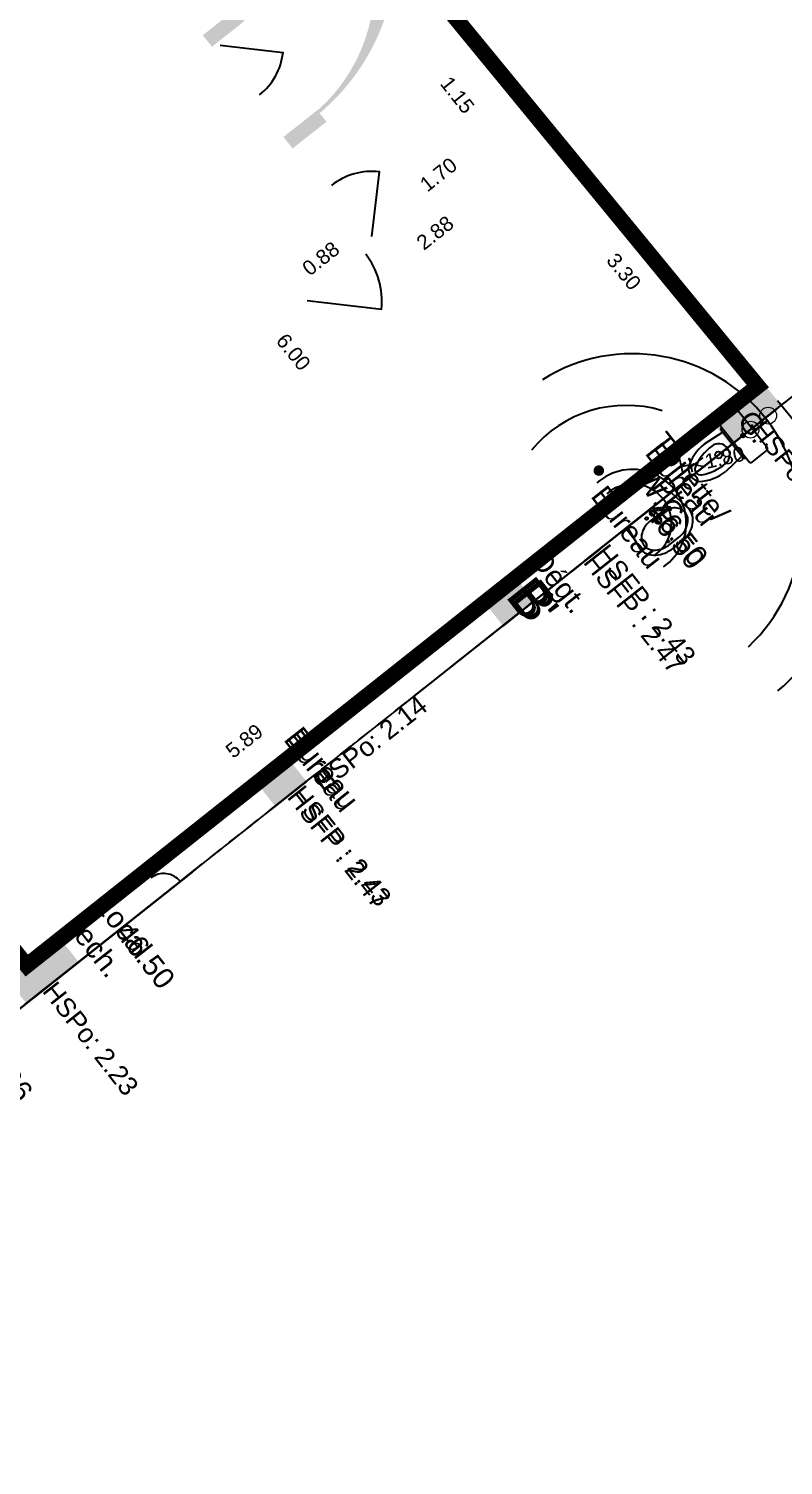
# Model space of a CAD drawing. Header units: metres. Extents: x 1648217.8 to 1648249.8, y 8187334.1 to 8187367.5.
# Drawn here: x 1648235.26 to 1648242.43, y 8187346.55 to 8187360.22 of the extents above; entities that cross this region are included whole.
import ezdxf

# ---------------------------------------------------------------- set-up
doc = ezdxf.new("R2010")
doc.units = ezdxf.units.M
doc.header["$PDMODE"] = 3
doc.header["$PDSIZE"] = 0.05
for name, pattern in [('AXES', [2, 1.25, -0.25, 0.25, -0.25]), ('CACHE2', [0.1875, 0.125, -0.0625]), ('TIRETPT', [1, 0.5, -0.25, 0, -0.25]), ('TIRETPT2', [0.5, 0.25, -0.125, 0, -0.125])]:
    doc.linetypes.add(name, pattern=pattern)
for name, color, linetype in [('GEX_BAT_allege', 161, 'Continuous'), ('GEX_BAT_cloison', 2, 'Continuous'), ('GEX_BAT_escalier_rampe', 6, 'Continuous'), ('GEX_BAT_fenetre', 4, 'Continuous'), ('GEX_BAT_gaine_tremie', 13, 'Continuous'), ('GEX_BAT_linteau_cloison', 3, 'CACHE2'), ('GEX_BAT_linteau_mur', 6, 'CACHE2'), ('GEX_BAT_mur', 1, 'Continuous'), ('GEX_BAT_placard', 21, 'Continuous'), ('GEX_BAT_poutre', 32, 'CACHE2'), ('GEX_MEP_h-180', 7, 'TIRETPT'), ('GEX_MEP_trait_de_coupe', 21, 'TIRETPT2'), ('GEX_MEP_txt_cot_alti', 51, 'Continuous'), ('GEX_MEP_txt_cot_h-180', 7, 'CACHE2'), ('GEX_MEP_txt_cot_plani', 30, 'Continuous'), ('GEX_MEP_txt_designation', 7, 'Continuous'), ('GEX_RES_bat_eau_pluviale', 171, 'Continuous')]:
    doc.layers.add(name, color=color, linetype=linetype)
for name, color, linetype, true_color in [('GEX_EDS_sdp_1-bureau', 1, 'AXES', 0xff0000), ('GEX_EQU_sanitaire', 9, 'Continuous', 0x808080), ('GEX_FON_limite_propriete', 1, 'AXES', 0xff0000), ('GEX_MEP_mur_pochage', 7, 'Continuous', 0x999999), ('GEX_MEP_ouvrant_porte', 9, 'Continuous', 0x808080)]:
    doc.layers.add(name, color=color, linetype=linetype, true_color=true_color)
doc.styles.add('G100TXT-cote', font='swissl.ttf')
doc.styles.add('G100TXT-droit', font='swissl.ttf', dxfattribs={"height": 0.2})
doc.styles.add('G100TXT-italic', font='swissli.ttf')
doc.styles.add('G50TXT-droit', font='swissl.ttf', dxfattribs={"height": 0.15})
doc.styles.add('G50TXT-italic', font='swissli.ttf')
doc.dimstyles.new('G100COT-libre', dxfattribs={"dimtxt": 0.14, "dimasz": 0.18, "dimexe": 0.18, "dimexo": 0.2, "dimgap": 0.09, "dimtad": 0, "dimzin": 0, "dimdsep": 46, "dimtxsty": 'G100TXT-cote', "dimblk1": 'OBLIQUE', "dimblk2": 'OBLIQUE', "dimsah": 1, "dimcen": 0.09, "dimse1": 1, "dimse2": 1, "dimsd1": 1, "dimsd2": 1, "dimclrd": 252, "dimaunit": 2, "dimadec": 3, "dimazin": 0, "dimtfac": 1, "dimtix": 1, "dimtofl": 0, "dimtmove": 0, "dimatfit": 3, "dimldrblk": 'OBLIQUE', "dimfxl": 0.18, "dimtolj": 1, "dimtzin": 0, "dimarcsym": 0})

# ---------------------------------------------------------------- blocks, each defined once
blk = doc.blocks.new('WC_c')
at = {"layer": 'GEX_EQU_sanitaire'}
for p, q in [((-0.23, 0), (0.23, 0)), ((-0.25, -0.02), (-0.25, -0.2)), ((0.25, -0.02), (0.25, -0.2)), ((-0.23, -0.22), (0.23, -0.22)), ((-0.18, -0.24), (-0.18, -0.22)), ((-0.18, -0.24), (0.18, -0.24)), ((-0.146, -0.24), (-0.166, -0.451)), ((0.146, -0.24), (0.166, -0.451)), ((0.18, -0.22), (0.18, -0.24))]:
    blk.add_line(p, q, dxfattribs=at)
for centre, radius in [((0, -0.11), 0.0181), ((0, -0.406), 0.0326)]:
    blk.add_circle(centre, radius, dxfattribs=at)
for centre, radius, start, end in [((-0.23, -0.02), 0.02, 90, 180), ((0.23, -0.02), 0.02, 0, 90), ((-0.23, -0.2), 0.02, 180, 270), ((0.23, -0.2), 0.02, 270, 0), ((0, -0.406), 0.106, 0, 180), ((0.41, -0.414), 0.516, 179.1272, 207.1953), ((-0.41, -0.414), 0.516, 332.8047, 0.8728), ((0.298, -0.445), 0.464, 180.7835, 214.5961), ((-0.298, -0.445), 0.464, 325.4039, 359.2165), ((0, -0.624), 0.0552, 207.1953, 332.8047), ((0.002, -0.605), 0.134, 230.3854, 269.1264), ((-0.002, -0.605), 0.134, 270.8736, 309.6146)]:
    blk.add_arc(centre, radius, start, end, dxfattribs=at)
blk = doc.blocks.new('SAN_WC_classique')
at = {"layer": 'GEX_EQU_sanitaire'}
blk.add_blockref('WC_c', (0, 0), dxfattribs=at)
blk = doc.blocks.new('Lav_vc')
at = {"layer": 'GEX_EQU_sanitaire'}
for points in [[(0.267, -0.014, 0.371491), (0.251, 0), (-0.251, 0, 0.371491), (-0.267, -0.014), (-0.3, -0.234, 0.13052), (-0.28, -0.31, 0.001378), (-0.279, -0.311, 0.106642), (-0.22, -0.376, 0.083438), (-0.142, -0.414, 0.072173), (-0.048, -0.428), (0.048, -0.428, 0.072173), (0.142, -0.414, 0.083438), (0.22, -0.376, 0.106642), (0.279, -0.311, 0.131922), (0.3, -0.234)], [(0.129, -0.099, 0.072173), (0.048, -0.088), (-0.048, -0.088, 0.072173), (-0.129, -0.099, 0.083438), (-0.192, -0.13, 0.106642), (-0.238, -0.18, 0.131922), (-0.252, -0.234, 0.131922), (-0.238, -0.287, 0.106642), (-0.192, -0.337, 0.083438), (-0.129, -0.368, 0.072173), (-0.048, -0.38), (0.048, -0.38, 0.072173), (0.129, -0.368, 0.083439), (0.192, -0.337, 0.106641), (0.238, -0.287, 0.131922), (0.252, -0.234, 0.131922), (0.238, -0.18, 0.106642), (0.192, -0.13, 0.083438)], [(-0.085, -0.048, -1), (-0.059, -0.048, -1)], [(0.028, -0.136, -1), (-0.028, -0.136, -1)], [(0.024, -0.136, -1), (-0.024, -0.136, -1)], [(-0.022, -0.044, -1), (0.022, -0.044, -1)], [(0.059, -0.048, -1), (0.085, -0.048, -1)]]:
    blk.add_lwpolyline(points, format="xyb", close=True, dxfattribs=at)
blk = doc.blocks.new('SAN_Lavabo_1vasque_classique')
at = {"layer": 'GEX_EQU_sanitaire'}
blk.add_blockref('Lav_vc', (0, 0), dxfattribs=at)
blk = doc.blocks.new('*D40')
at = {"layer": 'Defpoints', "color": 0, "transparency": 16777216}
for p in [(1648239.861, 8187354.969), (1648235, 8187351.612), (1648235.242, 8187351.307)]:
    blk.add_point(p, dxfattribs=at)
at = {"layer": 'GEX_MEP_txt_cot_plani', "color": 0, "transparency": 16777216, "insert": (1648237.31, 8187353.443), "char_height": 0.14, "attachment_point": 5, "rotation": 38.4119, "style": 'G100TXT-cote'}
blk.add_mtext('\\A1;5.89', dxfattribs=at)
blk = doc.blocks.new('_OBLIQUE')
at = {"color": 0, "linetype": 'ByBlock'}
blk.add_line((-0.5, -0.5), (0.5, 0.5), dxfattribs=at)
blk = doc.blocks.new('*D41')
at = {"layer": 'Defpoints', "color": 0, "transparency": 16777216}
for p in [(1648240.098, 8187359.369), (1648239.871, 8187359.183), (1648242.192, 8187356.818)]:
    blk.add_point(p, dxfattribs=at)
at = {"layer": 'GEX_MEP_txt_cot_plani', "color": 0, "transparency": 16777216, "insert": (1648240.918, 8187357.907), "char_height": 0.14, "attachment_point": 5, "rotation": 309.3809, "style": 'G100TXT-cote'}
blk.add_mtext('\\A1;3.30', dxfattribs=at)
blk = doc.blocks.new('*D42')
at = {"layer": 'Defpoints', "color": 0, "transparency": 16777216}
for p in [(1648240.098, 8187359.369), (1648237.838, 8187357.577), (1648237.994, 8187357.38)]:
    blk.add_point(p, dxfattribs=at)
at = {"layer": 'GEX_MEP_txt_cot_plani', "color": 0, "transparency": 16777216, "insert": (1648239.124, 8187358.276), "char_height": 0.14, "attachment_point": 5, "rotation": 38.4119, "style": 'G100TXT-cote'}
blk.add_mtext('\\A1;2.88', dxfattribs=at)
blk = doc.blocks.new('*D43')
at = {"layer": 'Defpoints', "color": 0, "transparency": 16777216}
for p in [(1648238.483, 8187358.178), (1648237.693, 8187357.758), (1648237.794, 8187357.631)]:
    blk.add_point(p, dxfattribs=at)
at = {"layer": 'GEX_MEP_txt_cot_plani', "color": 0, "transparency": 16777216, "insert": (1648238.038, 8187358.031), "char_height": 0.14, "attachment_point": 5, "rotation": 38.4119, "style": 'G100TXT-cote'}
blk.add_mtext('\\A1;0.88', dxfattribs=at)
blk = doc.blocks.new('*D44')
at = {"layer": 'Defpoints', "color": 0, "transparency": 16777216}
for p in [(1648239.156, 8187360.178), (1648239.87, 8187359.278), (1648239.692, 8187359.137)]:
    blk.add_point(p, dxfattribs=at)
at = {"layer": 'GEX_MEP_txt_cot_plani', "color": 0, "transparency": 16777216, "insert": (1648239.336, 8187359.587), "char_height": 0.14, "attachment_point": 5, "rotation": 308.4173, "style": 'G100TXT-cote'}
blk.add_mtext('\\A1;1.15', dxfattribs=at)
blk = doc.blocks.new('*D45')
at = {"layer": 'Defpoints', "color": 0, "transparency": 16777216}
for p in [(1648239.813, 8187359.35), (1648239.87, 8187359.278), (1648238.538, 8187358.221)]:
    blk.add_point(p, dxfattribs=at)
at = {"layer": 'GEX_MEP_txt_cot_plani', "color": 0, "transparency": 16777216, "insert": (1648239.156, 8187358.83), "char_height": 0.14, "attachment_point": 5, "rotation": 38.4151, "style": 'G100TXT-cote'}
blk.add_mtext('\\A1;1.70', dxfattribs=at)
blk = doc.blocks.new('*D46')
at = {"layer": 'Defpoints', "color": 0, "transparency": 16777216}
for p in [(1648236.083, 8187359.631), (1648235.888, 8187359.473), (1648239.861, 8187354.969)]:
    blk.add_point(p, dxfattribs=at)
at = {"layer": 'GEX_MEP_txt_cot_plani', "color": 0, "transparency": 16777216, "insert": (1648237.777, 8187357.142), "char_height": 0.14, "attachment_point": 5, "rotation": 309.0236, "style": 'G100TXT-cote'}
blk.add_mtext('\\A1;6.00', dxfattribs=at)

msp = doc.modelspace()

# ---------------------------------------------------------------- hatches: boundary and pattern name
at = {"layer": 'GEX_MEP_mur_pochage'}
h = msp.add_hatch(color=256, dxfattribs=at)
h.dxf.hatch_style = 1
edge = h.paths.add_edge_path()
edge.add_line((1648239.527, 8187360.064), (1648239.585, 8187360.088))
edge.add_line((1648239.585, 8187360.088), (1648238.065, 8187362.002))
edge.add_line((1648238.065, 8187362.002), (1648238.087, 8187361.975))
edge.add_line((1648238.087, 8187361.975), (1648238.06, 8187361.998))
edge.add_line((1648238.06, 8187361.998), (1648237.931, 8187361.91))
edge.add_arc((1648236.936, 8187360.644), 1.611, 313.154, 411.8143, ccw=False)
edge.add_line((1648238.037, 8187359.469), (1648237.682, 8187359.188))
edge.add_line((1648237.682, 8187359.188), (1648237.769, 8187359.078))
edge.add_line((1648237.769, 8187359.078), (1648238.091, 8187359.333))
edge.add_line((1648238.091, 8187359.333), (1648238.026, 8187359.414))
edge.add_arc((1648236.699, 8187360.989), 2.06, -49.8703, -15.4415)
edge.add_arc((1648236.935, 8187360.645), 1.761, -6.67, 29.479)
edge.add_line((1648238.468, 8187361.511), (1648239.339, 8187360.45))
edge.add_line((1648239.339, 8187360.45), (1648239.261, 8187360.388))
edge.add_line((1648239.261, 8187360.388), (1648239.527, 8187360.064))
h = msp.add_hatch(color=256, dxfattribs=at)
h.dxf.hatch_style = 1
h.paths.add_polyline_path([(1648237.15, 8187360.342), (1648236.915, 8187360.155), (1648237.002, 8187360.046), (1648237.235, 8187360.23, 1.045862), (1648236.601, 8187361.029), (1648236.368, 8187360.845), (1648236.455, 8187360.735), (1648236.69, 8187360.922, -1.054054)])
h = msp.add_hatch(color=256, dxfattribs=at)
h.dxf.hatch_style = 1
h.paths.add_polyline_path([(1648242.192, 8187356.818), (1648241.761, 8187356.476), (1648241.935, 8187356.257), (1648242.415, 8187356.637), (1648239.585, 8187360.088), (1648239.527, 8187360.064)])
h = msp.add_hatch(color=256, dxfattribs=at)
h.dxf.hatch_style = 1
h.paths.add_polyline_path([(1648240.067, 8187354.775), (1648239.893, 8187354.995), (1648239.595, 8187354.759), (1648239.769, 8187354.54)])
h = msp.add_hatch(color=256, dxfattribs=at)
h.dxf.hatch_style = 1
h.paths.add_polyline_path([(1648237.901, 8187353.058), (1648237.727, 8187353.277), (1648237.43, 8187353.042), (1648237.604, 8187352.822)])
h = msp.add_hatch(color=256, dxfattribs=at)
h.dxf.hatch_style = 1
h.paths.add_polyline_path([(1648235.239, 8187350.947), (1648235.735, 8187351.341), (1648235.561, 8187351.56), (1648235.242, 8187351.307), (1648235.083, 8187351.502), (1648234.905, 8187351.357)])

# ---------------------------------------------------------------- linework, layer by layer
at = {"layer": 'GEX_BAT_allege', "lineweight": 20}
for p, q in [((1648242.021, 8187356.324), (1648235.596, 8187351.23)), ((1648242.021, 8187356.324), (1648242.017, 8187356.321)), ((1648242.032, 8187356.332, 0), (1648242.032, 8187356.332, 0)), ((1648235.596, 8187351.23), (1648235.593, 8187351.228))]:
    msp.add_line(p, q, dxfattribs=at)
at = {"layer": 'GEX_BAT_allege', "lineweight": 20, "extrusion": (-0.000986455, -0.000782189, 0.999999)}
for p in [(1648242.032, 8187356.332, 0), (1648235.654, 8187351.276, 0)]:
    msp.add_line(p, (1648235.654, 8187351.276, 0), dxfattribs=at)
at = {"layer": 'GEX_BAT_cloison'}
for p, q in [((1648240.689, 8187355.267), (1648242.138, 8187356.417)), ((1648240.806, 8187355.361), (1648242.138, 8187356.417)), ((1648242.138, 8187356.416), (1648242.13, 8187356.41)), ((1648242.138, 8187356.416), (1648242.13, 8187356.41)), ((1648242.138, 8187356.416), (1648242.13, 8187356.41)), ((1648242.13, 8187356.41), (1648242.13, 8187356.41)), ((1648241.629, 8187356.013), (1648241.072, 8187355.572)), ((1648241.629, 8187356.013), (1648241.072, 8187355.572)), ((1648241.629, 8187356.013), (1648241.629, 8187356.013)), ((1648240.586, 8187355.186), (1648240.751, 8187355.317)), ((1648240.587, 8187355.187), (1648240.751, 8187355.317)), ((1648240.689, 8187355.267), (1648240.751, 8187355.317)), ((1648240.751, 8187355.317), (1648240.806, 8187355.361)), ((1648240.751, 8187355.317), (1648240.806, 8187355.36)), ((1648240.751, 8187355.317), (1648240.806, 8187355.36)), ((1648240.751, 8187355.317), (1648240.806, 8187355.36)), ((1648240.751, 8187355.317), (1648240.751, 8187355.317)), ((1648240.751, 8187355.317), (1648240.751, 8187355.317)), ((1648240.751, 8187355.317), (1648240.751, 8187355.317)), ((1648240.751, 8187355.317), (1648240.751, 8187355.317)), ((1648240.806, 8187355.361), (1648240.806, 8187355.361)), ((1648240.806, 8187355.36), (1648240.806, 8187355.36)), ((1648240.806, 8187355.36), (1648240.806, 8187355.36)), ((1648240.806, 8187355.36), (1648240.806, 8187355.36)), ((1648240.587, 8187355.187), (1648240.586, 8187355.186)), ((1648240.689, 8187355.267), (1648240.689, 8187355.267)), ((1648240.039, 8187354.753), (1648240.062, 8187354.77)), ((1648240.062, 8187354.771), (1648240.132, 8187354.826)), ((1648240.062, 8187354.77), (1648240.132, 8187354.826)), ((1648240.062, 8187354.771), (1648240.09, 8187354.793)), ((1648240.132, 8187354.826), (1648240.132, 8187354.826)), ((1648238.737, 8187353.72), (1648240.022, 8187354.739)), ((1648238.738, 8187353.721), (1648239.959, 8187354.689)), ((1648239.972, 8187354.699), (1648239.959, 8187354.689)), ((1648240.039, 8187354.753), (1648239.984, 8187354.709)), ((1648239.984, 8187354.709), (1648240.035, 8187354.749)), ((1648240.035, 8187354.749), (1648240.022, 8187354.739)), ((1648240.022, 8187354.739), (1648240.023, 8187354.74)), ((1648240.023, 8187354.74), (1648240.022, 8187354.739)), ((1648238.737, 8187353.72), (1648238.738, 8187353.721)), ((1648236.815, 8187352.196), (1648235.514, 8187351.165)), ((1648236.689, 8187352.096), (1648236.815, 8187352.197)), ((1648236.815, 8187352.196), (1648236.815, 8187352.197)), ((1648236.723, 8187352.124), (1648235.32, 8187351.012)), ((1648236.722, 8187352.123), (1648235.321, 8187351.012)), ((1648235.513, 8187351.165), (1648236.626, 8187352.047)), ((1648236.638, 8187352.057), (1648236.493, 8187351.941)), ((1648236.626, 8187352.047), (1648236.627, 8187352.047)), ((1648236.689, 8187352.097), (1648236.627, 8187352.047)), ((1648236.7, 8187352.106), (1648236.637, 8187352.056)), ((1648236.637, 8187352.056), (1648236.638, 8187352.057)), ((1648236.689, 8187352.096), (1648236.689, 8187352.097)), ((1648236.7, 8187352.106), (1648236.701, 8187352.107)), ((1648236.722, 8187352.123), (1648236.723, 8187352.124)), ((1648236.546, 8187351.983), (1648235.332, 8187351.021)), ((1648236.493, 8187351.941), (1648235.333, 8187351.022))]:
    msp.add_line(p, q, dxfattribs=at)
msp.add_arc((1648236.545, 8187351.982), 0.2, 37.8222, 128.0271, dxfattribs=at)
at = {"layer": 'GEX_BAT_escalier_rampe', "linetype": 'CACHE2', "lineweight": 20}
for p, q in [((1648242.075, 8187356.366), (1648241.313, 8187355.762)), ((1648241.85, 8187356.188), (1648241.248, 8187355.711))]:
    msp.add_line(p, q, dxfattribs=at)
at = {"layer": 'GEX_BAT_escalier_rampe', "lineweight": 20}
for p, q in [((1648241.58, 8187355.974), (1648241.167, 8187355.647)), ((1648241.267, 8187355.726), (1648241.085, 8187355.582)), ((1648240.945, 8187355.471), (1648240.986, 8187355.503)), ((1648240.751, 8187355.317), (1648240.751, 8187355.317))]:
    msp.add_line(p, q, dxfattribs=at)
at = {"layer": 'GEX_BAT_escalier_rampe'}
msp.add_line((1648235.291, 8187350.988), (1648235.285, 8187350.984), dxfattribs=at)
msp.add_arc((1648240.942, 8187355.468), 1.167, 73.0809, 140.498, dxfattribs=at)
at = {"layer": 'GEX_BAT_fenetre', "lineweight": 20}
for p, q in [((1648240.043, 8187354.755), (1648241.912, 8187356.237)), ((1648240.046, 8187354.758), (1648241.915, 8187356.239)), ((1648241.936, 8187356.256, 0), (1648240.067, 8187354.775, 0)), ((1648241.936, 8187356.256, 0), (1648240.067, 8187354.775, 0)), ((1648241.82, 8187356.165), (1648241.818, 8187356.162)), ((1648241.867, 8187356.202), (1648241.864, 8187356.2)), ((1648241.899, 8187356.227), (1648241.896, 8187356.224)), ((1648240.968, 8187355.489), (1648240.965, 8187355.487)), ((1648240.999, 8187355.514), (1648240.996, 8187355.511)), ((1648240.069, 8187354.776), (1648240.066, 8187354.774)), ((1648240.1, 8187354.801), (1648240.097, 8187354.798)), ((1648240.147, 8187354.838), (1648240.144, 8187354.836)), ((1648237.861, 8187353.026), (1648239.73, 8187354.507)), ((1648237.864, 8187353.028), (1648239.733, 8187354.51)), ((1648239.77, 8187354.539, 0), (1648237.901, 8187353.058, 0)), ((1648239.77, 8187354.539, 0), (1648237.901, 8187353.058, 0)), ((1648239.717, 8187354.497), (1648239.714, 8187354.495)), ((1648239.638, 8187354.435), (1648239.635, 8187354.433)), ((1648239.685, 8187354.472), (1648239.682, 8187354.47)), ((1648238.786, 8187353.759), (1648238.783, 8187353.757)), ((1648238.817, 8187353.784), (1648238.814, 8187353.782)), ((1648237.887, 8187353.046), (1648237.884, 8187353.044)), ((1648237.918, 8187353.071), (1648237.915, 8187353.069)), ((1648237.965, 8187353.108), (1648237.962, 8187353.106)), ((1648235.679, 8187351.296), (1648237.548, 8187352.778)), ((1648235.681, 8187351.298), (1648237.551, 8187352.78)), ((1648237.604, 8187352.822, 0), (1648235.735, 8187351.341, 0)), ((1648237.604, 8187352.822, 0), (1648235.735, 8187351.341, 0)), ((1648237.503, 8187352.742), (1648237.5, 8187352.74)), ((1648237.535, 8187352.767), (1648237.532, 8187352.765)), ((1648237.456, 8187352.705), (1648237.453, 8187352.703)), ((1648236.604, 8187352.029), (1648236.601, 8187352.027)), ((1648236.635, 8187352.054), (1648236.632, 8187352.052)), ((1648235.783, 8187351.378), (1648235.78, 8187351.376)), ((1648235.704, 8187351.316), (1648235.702, 8187351.314)), ((1648235.736, 8187351.341), (1648235.733, 8187351.339))]:
    msp.add_line(p, q, dxfattribs=at)
at = {"layer": 'GEX_BAT_fenetre', "lineweight": 20, "extrusion": (-0.000986455, -0.000782189, 0.999999)}
for p, q in [((1648241.834, 8187356.176, 0), (1648241.834, 8187356.176, 0)), ((1648241.873, 8187356.207, 0), (1648241.873, 8187356.207, 0)), ((1648241.912, 8187356.238, 0), (1648241.912, 8187356.238, 0)), ((1648240.974, 8187355.494, 0), (1648240.974, 8187355.494, 0)), ((1648241.013, 8187355.525, 0), (1648241.013, 8187355.525, 0)), ((1648240.114, 8187354.812, 0), (1648240.114, 8187354.812, 0)), ((1648239.707, 8187354.49, 0), (1648239.707, 8187354.49, 0)), ((1648239.746, 8187354.52, 0), (1648239.746, 8187354.52, 0)), ((1648239.668, 8187354.459, 0), (1648239.668, 8187354.459, 0)), ((1648238.847, 8187353.808, 0), (1648238.847, 8187353.808, 0)), ((1648238.808, 8187353.777, 0), (1648238.808, 8187353.777, 0)), ((1648237.948, 8187353.095, 0), (1648237.948, 8187353.095, 0)), ((1648237.502, 8187352.741, 0), (1648237.502, 8187352.741, 0)), ((1648237.541, 8187352.772, 0), (1648237.541, 8187352.772, 0)), ((1648237.58, 8187352.803, 0), (1648237.58, 8187352.803, 0)), ((1648236.642, 8187352.06, 0), (1648236.642, 8187352.06, 0)), ((1648236.681, 8187352.091, 0), (1648236.681, 8187352.091, 0)), ((1648235.782, 8187351.378, 0), (1648235.782, 8187351.378, 0))]:
    msp.add_line(p, q, dxfattribs=at)
at = {"layer": 'GEX_BAT_gaine_tremie'}
for p, q in [((1648242.138, 8187356.417), (1648242.322, 8187356.562)), ((1648242.305, 8187356.548), (1648242.138, 8187356.416)), ((1648242.138, 8187356.416), (1648242.138, 8187356.417))]:
    msp.add_line(p, q, dxfattribs=at)
at = {"layer": 'GEX_BAT_gaine_tremie', "linetype": 'CACHE2'}
for p, q in [((1648242.193, 8187356.46), (1648242.321, 8187356.562)), ((1648242.306, 8187356.55), (1648242.193, 8187356.46)), ((1648242.193, 8187356.46), (1648242.193, 8187356.46))]:
    msp.add_line(p, q, dxfattribs=at)
at = {"layer": 'GEX_BAT_linteau_cloison'}
for p, q in [((1648240.751, 8187355.317), (1648240.751, 8187355.317)), ((1648240.751, 8187355.317), (1648240.751, 8187355.317)), ((1648240.806, 8187355.361), (1648240.806, 8187355.36)), ((1648240.806, 8187355.36), (1648240.806, 8187355.36)), ((1648240.586, 8187355.186), (1648240.022, 8187354.739)), ((1648240.023, 8187354.74), (1648240.587, 8187355.187)), ((1648240.132, 8187354.826), (1648240.689, 8187355.267)), ((1648240.689, 8187355.267), (1648240.132, 8187354.826)), ((1648236.637, 8187352.056), (1648236.627, 8187352.047)), ((1648236.689, 8187352.097), (1648236.7, 8187352.106))]:
    msp.add_line(p, q, dxfattribs=at)
at = {"layer": 'GEX_BAT_linteau_mur', "lineweight": 20}
for p, q in [((1648240.053, 8187354.764), (1648241.923, 8187356.246)), ((1648241.936, 8187356.256, 0), (1648240.067, 8187354.775, 0)), ((1648237.871, 8187353.034), (1648239.741, 8187354.516)), ((1648239.77, 8187354.539, 0), (1648237.901, 8187353.058, 0)), ((1648235.689, 8187351.304), (1648237.559, 8187352.786)), ((1648237.604, 8187352.822, 0), (1648235.735, 8187351.341, 0))]:
    msp.add_line(p, q, dxfattribs=at)
at = {"layer": 'GEX_BAT_linteau_mur'}
msp.add_line((1648235.413, 8187351.086, 0), (1648235.404, 8187351.078, 0), dxfattribs=at)
at = {"layer": 'GEX_BAT_mur', "linetype": 'CACHE2'}
for p, q in [((1648242.538, 8187356.734, 0), (1648242.381, 8187356.609, 0)), ((1648242.357, 8187356.59, 0), (1648242.34, 8187356.577, 0))]:
    msp.add_line(p, q, dxfattribs=at)
at = {"layer": 'GEX_BAT_mur'}
for p, q in [((1648241.923, 8187356.246, 0), (1648242.381, 8187356.609, 0)), ((1648241.936, 8187356.256, 0), (1648242.453, 8187356.666, 0)), ((1648241.936, 8187356.256, 0), (1648242.366, 8187356.597, 0)), ((1648242.383, 8187356.611, 0), (1648242.305, 8187356.548, 0)), ((1648242.366, 8187356.597, 0), (1648242.305, 8187356.548, 0)), ((1648242.365, 8187356.596, 0), (1648242.383, 8187356.611, 0)), ((1648240.751, 8187355.317, 0), (1648242.268, 8187356.519, 0)), ((1648241.912, 8187356.237, 0), (1648242.222, 8187356.483, 0)), ((1648242.15, 8187356.426, 0), (1648242.252, 8187356.506, 0)), ((1648242.154, 8187356.429, 0), (1648242.15, 8187356.426, 0)), ((1648242.154, 8187356.429, 0), (1648242.256, 8187356.51, 0)), ((1648242.252, 8187356.506, 0), (1648242.222, 8187356.483, 0)), ((1648242.268, 8187356.519, 0), (1648242.256, 8187356.51, 0)), ((1648241.923, 8187356.246, 0), (1648241.912, 8187356.237, 0)), ((1648240.751, 8187355.317, 0), (1648241.139, 8187355.625, 0)), ((1648241.106, 8187355.598, 0), (1648240.751, 8187355.317, 0)), ((1648240.751, 8187355.317, 0), (1648241.072, 8187355.572, 0)), ((1648240.751, 8187355.317, 0), (1648240.986, 8187355.503, 0)), ((1648240.751, 8187355.317, 0), (1648240.986, 8187355.503, 0)), ((1648240.751, 8187355.317, 0), (1648240.986, 8187355.503, 0)), ((1648240.751, 8187355.317, 0), (1648240.986, 8187355.503, 0)), ((1648241.072, 8187355.572, 0), (1648241.072, 8187355.572, 0)), ((1648240.751, 8187355.317, 0), (1648240.751, 8187355.317, 0)), ((1648240.751, 8187355.317, 0), (1648240.751, 8187355.317, 0)), ((1648240.751, 8187355.317, 0), (1648240.751, 8187355.317, 0)), ((1648240.751, 8187355.317, 0), (1648240.751, 8187355.317, 0)), ((1648239.741, 8187354.516, 0), (1648240.053, 8187354.764, 0)), ((1648240.067, 8187354.775, 0), (1648239.77, 8187354.539, 0)), ((1648240.067, 8187354.775, 0), (1648239.77, 8187354.539, 0)), ((1648240.053, 8187354.764, 0), (1648240.043, 8187354.755, 0)), ((1648239.73, 8187354.507, 0), (1648240.043, 8187354.755, 0)), ((1648239.741, 8187354.516, 0), (1648239.73, 8187354.507, 0)), ((1648237.548, 8187352.778, 0), (1648237.861, 8187353.026, 0)), ((1648237.559, 8187352.786, 0), (1648237.871, 8187353.034, 0)), ((1648237.901, 8187353.058, 0), (1648237.604, 8187352.822, 0)), ((1648237.901, 8187353.058, 0), (1648237.604, 8187352.822, 0)), ((1648237.871, 8187353.034, 0), (1648237.861, 8187353.026, 0)), ((1648237.559, 8187352.786, 0), (1648237.548, 8187352.778, 0)), ((1648234.625, 8187350.46, 0), (1648235.693, 8187351.307, 0)), ((1648235.735, 8187351.341, 0), (1648235.236, 8187350.945, 0)), ((1648235.283, 8187350.982, 0), (1648235.679, 8187351.296, 0)), ((1648235.735, 8187351.341, 0), (1648235.416, 8187351.088, 0)), ((1648235.689, 8187351.304, 0), (1648235.679, 8187351.296, 0)), ((1648235.223, 8187350.935, 0), (1648235.404, 8187351.078, 0)), ((1648235.233, 8187350.943, 0), (1648235.413, 8187351.086, 0)), ((1648235.467, 8187351.128, 0), (1648235.303, 8187350.998, 0)), ((1648235.47, 8187351.131, 0), (1648235.305, 8187351, 0)), ((1648235.348, 8187351.033, 0), (1648235.512, 8187351.164, 0)), ((1648235.517, 8187351.167, 0), (1648235.37, 8187351.051, 0)), ((1648235.467, 8187351.128, 0), (1648235.47, 8187351.131, 0)), ((1648235.512, 8187351.164, 0), (1648235.517, 8187351.167, 0)), ((1648235.332, 8187351.021, 0), (1648234.707, 8187350.526, 0)), ((1648235.322, 8187351.013, 0), (1648235.134, 8187350.864, 0)), ((1648235.283, 8187350.982, 0), (1648235.303, 8187350.998, 0)), ((1648235.305, 8187351, 0), (1648235.322, 8187351.013, 0)), ((1648235.332, 8187351.021, 0), (1648235.348, 8187351.033, 0))]:
    msp.add_line(p, q, dxfattribs=at)
at = {"layer": 'GEX_BAT_mur', "extrusion": (-0.000986455, -0.000782189, 0.999999)}
for p, q in [((1648241.936, 8187356.256, 0), (1648241.936, 8187356.256, 0)), ((1648240.067, 8187354.775, 0), (1648240.067, 8187354.775, 0)), ((1648239.77, 8187354.539, 0), (1648239.77, 8187354.539, 0)), ((1648237.901, 8187353.058, 0), (1648237.901, 8187353.058, 0)), ((1648237.604, 8187352.822, 0), (1648237.604, 8187352.822, 0)), ((1648235.735, 8187351.341, 0), (1648235.735, 8187351.341, 0)), ((1648235.37, 8187351.051, 0), (1648235.404, 8187351.078, 0)), ((1648235.413, 8187351.086, 0), (1648235.416, 8187351.088, 0))]:
    msp.add_line(p, q, dxfattribs=at)
at = {"layer": 'GEX_BAT_mur'}
for centre, radius, start, end in [((1648241.001, 8187355.515, 0), 1.611, 313.154, 122.1273), ((1648241.001, 8187355.515, 0), 0.511, 305.3971, 131.4268), ((1648241.001, 8187355.515, 0), 0.371, 305.3971, 131.4268), ((1648241.017, 8187355.527, 0), 2.11, 310.3321, 343.2045)]:
    msp.add_arc(centre, radius, start, end, dxfattribs=at)
at = {"layer": 'GEX_BAT_placard'}
for p, q in [((1648235.553, 8187351.196), (1648236.811, 8187352.193)), ((1648235.74, 8187351.345), (1648236.815, 8187352.196)), ((1648235.74, 8187351.345), (1648236.811, 8187352.193)), ((1648236.811, 8187352.193), (1648236.815, 8187352.196)), ((1648235.761, 8187351.361), (1648235.37, 8187351.051)), ((1648235.761, 8187351.361), (1648235.392, 8187351.069)), ((1648235.74, 8187351.345), (1648235.392, 8187351.069))]:
    msp.add_line(p, q, dxfattribs=at)
at = {"layer": 'GEX_BAT_placard', "extrusion": (-0.000986455, -0.000782189, 0.999999)}
msp.add_line((1648235.74, 8187351.345), (1648235.761, 8187351.361), dxfattribs=at)
at = {"layer": 'GEX_BAT_poutre'}
for p, q in [((1648242.15, 8187356.426), (1648242.12, 8187356.402)), ((1648242.166, 8187356.438), (1648242.154, 8187356.429)), ((1648240.051, 8187354.762), (1648240.751, 8187355.317)), ((1648240.053, 8187354.764), (1648240.751, 8187355.317)), ((1648236.813, 8187352.195), (1648239.998, 8187354.72)), ((1648236.815, 8187352.197), (1648239.996, 8187354.718)), ((1648235.447, 8187351.113), (1648235.467, 8187351.128)), ((1648235.47, 8187351.13), (1648235.485, 8187351.142)), ((1648235.497, 8187351.152), (1648235.512, 8187351.164))]:
    msp.add_line(p, q, dxfattribs=at)
at = {"layer": 'GEX_EDS_sdp_1-bureau', "const_width": 0.15}
msp.add_lwpolyline([(1648219.507, 8187354.873), (1648223.347, 8187350.162), (1648223.322, 8187350.145), (1648225.746, 8187347.149), (1648233.973, 8187352.863), (1648235.242, 8187351.307), (1648242.192, 8187356.818), (1648239.261, 8187360.388), (1648239.339, 8187360.45), (1648237.297, 8187362.938), (1648237.226, 8187362.883), (1648236.561, 8187363.693), (1648236.461, 8187363.61), (1648236.27, 8187363.843), (1648236.371, 8187363.925), (1648234.964, 8187365.638), (1648222.414, 8187356.95), (1648222.448, 8187356.901)], close=True, dxfattribs=at)
at = {"layer": 'GEX_FON_limite_propriete'}
msp.add_lwpolyline([(1648218.427, 8187355.759), (1648234.712, 8187335.718), (1648242.438, 8187341.782), (1648242.521, 8187341.677), (1648249.831, 8187347.593), (1648234.199, 8187366.656), (1648218.427, 8187355.759)], close=True, dxfattribs=at)
at = {"layer": 'GEX_MEP_h-180', "ltscale": 0.5}
msp.add_line((1648241.316, 8187355.765), (1648242.068, 8187356.361), dxfattribs=at)
at = {"layer": 'GEX_MEP_ouvrant_porte'}
for p, q in [((1648241.629, 8187356.013), (1648242.13, 8187356.41)), ((1648242.13, 8187356.41), (1648241.629, 8187356.013))]:
    msp.add_line(p, q, dxfattribs=at)
at = {"layer": 'GEX_MEP_ouvrant_porte', "elevation": 0}
for points in [[(1648237.455, 8187359.588, 0.198912), (1648237.678, 8187359.989), (1648237.082, 8187360.058)], [(1648238.523, 8187358.24), (1648238.594, 8187358.856, 0.198912), (1648238.138, 8187358.726, 0.198912)], [(1648237.908, 8187357.632), (1648238.613, 8187357.551, 0.198912), (1648238.464, 8187358.073, 0.198912)]]:
    msp.add_lwpolyline(points, format="xyb", dxfattribs=at)
at = {"layer": 'GEX_MEP_trait_de_coupe', "lineweight": 0}
msp.add_line((1648243.452, 8187357.458), (1648225.699, 8187343.385), dxfattribs=at)
at = {"layer": 'GEX_MEP_trait_de_coupe', "lineweight": 20}
msp.add_line((1648241.025, 8187355.534), (1648241.025, 8187355.534), dxfattribs=at)
at = {"layer": 'GEX_MEP_txt_cot_alti'}
for p, q in [((1648240.93, 8187355.459), (1648240.42, 8187355.054)), ((1648240.42, 8187355.054), (1648240.424, 8187355.058))]:
    msp.add_line(p, q, dxfattribs=at)
at = {"layer": 'GEX_MEP_txt_cot_alti', "const_width": 0.05}
msp.add_lwpolyline([(1648240.665, 8187356.034, 1), (1648240.696, 8187355.995, 1)], format="xyb", close=True, dxfattribs=at)
at = {"layer": 'GEX_RES_bat_eau_pluviale', "lineweight": 20, "extrusion": (-0.000986455, -0.000782189, 0.999999)}
for centre in [(1648241.489, 8187352.761, -8029.964), (1648241.321, 8187352.628, -8029.964)]:
    msp.add_circle(centre, 0.08, dxfattribs=at)

# ---------------------------------------------------------------- block references
at = {"layer": 'GEX_MEP_txt_cot_plani', "rotation": 308.4119403353409}
msp.add_blockref('SAN_WC_classique', (1648242.138, 8187356.416), dxfattribs=at)
at = {"layer": 'GEX_MEP_txt_cot_plani', "extrusion": (2.11518e-08, -2.68603e-08, 1), "rotation": 38.41194063749136}
msp.add_blockref('SAN_Lavabo_1vasque_classique', (1648241.161, 8187355.642, -0.185), dxfattribs=at)

# ---------------------------------------------------------------- texts
at = {"layer": 'GEX_MEP_trait_de_coupe', "lineweight": 20, "insert": (1648240.053, 8187354.763), "char_height": 0.35, "attachment_point": 5, "rotation": 308.3969, "line_spacing_factor": 1.186636, "style": 'G50TXT-droit'}
msp.add_mtext("B'", dxfattribs=at)
at = {"layer": 'GEX_MEP_trait_de_coupe', "linetype": 'Continuous', "lineweight": 20, "insert": (1648240.068, 8187354.775), "char_height": 0.35, "attachment_point": 5, "rotation": 308.3969, "line_spacing_factor": 1.186636, "style": 'G100TXT-droit'}
msp.add_mtext('B', dxfattribs=at)
at = {"layer": 'GEX_MEP_txt_cot_alti', "style": 'G50TXT-italic'}
for s, p in [('46.50', (1648241.115, 8187355.605)), ('46.50', (1648241.145, 8187355.629)), ('46.50', (1648236.078, 8187351.613)), ('46.06', (1648234.726, 8187350.54))]:
    msp.add_text(s, height=0.2, rotation=308.143, dxfattribs=at).set_placement(p)
at = {"layer": 'GEX_MEP_txt_cot_alti', "char_height": 0.18, "width": 2.0042, "attachment_point": 1, "style": 'G100TXT-italic'}
for s, insert, rotation in [('HSPo: 2.23', (1648242.261, 8187356.514), 308.143), ('HSFP : 2.43', (1648240.771, 8187355.333), 308.143), ('HSFP : 2.47', (1648240.667, 8187355.251), 308.143), ('HSPo: 2.14', (1648237.946, 8187353.093), 38.143), ('HSFP : 2.47', (1648237.851, 8187353.018), 308.143), ('HSFP : 2.43', (1648237.877, 8187353.039), 308.143), ('HSPo: 2.23', (1648235.524, 8187351.173), 308.143)]:
    msp.add_mtext(s, dxfattribs=dict(at, insert=insert, rotation=rotation))
at = {"layer": 'GEX_MEP_txt_cot_h-180', "insert": (1648241.752, 8187356.111), "char_height": 0.14, "width": 0.942, "attachment_point": 5, "rotation": 12.3616, "style": 'G100TXT-italic'}
msp.add_mtext('H<1.80', dxfattribs=at)
at = {"layer": 'GEX_MEP_txt_designation', "char_height": 0.2, "width": 0.82014, "attachment_point": 5, "rotation": 308.143, "style": 'G100TXT-droit'}
for s, insert in [('G.', (1648242.157, 8187356.432, 0.001)), ('Toilette/\\PW.C.', (1648241.419, 8187355.846)), ('Bureau', (1648241.467, 8187355.884)), ('Bureau', (1648240.951, 8187355.476)), ('Pl.', (1648241.349, 8187355.791)), ('Dégt.', (1648240.279, 8187354.942)), ('Bureau', (1648238.032, 8187353.161)), ('Bureau', (1648238.058, 8187353.182)), ('Local tech.', (1648236.03, 8187351.574))]:
    msp.add_mtext(s, dxfattribs=dict(at, insert=insert))

# ---------------------------------------------------------------- dimensions: what is measured, and where the dimension line sits
at = {"layer": 'GEX_MEP_txt_cot_plani'}
for p1, p2, distance, picture, middle in [((1648239.156, 8187360.178), (1648239.87, 8187359.278), -0.227, '*D44', (1648239.336, 8187359.587)), ((1648239.861, 8187354.969), (1648236.083, 8187359.631), 0.251, '*D46', (1648237.777, 8187357.142)), ((1648240.098, 8187359.369), (1648237.838, 8187357.577), 0.251, '*D42', (1648239.124, 8187358.276)), ((1648242.192, 8187356.818), (1648240.098, 8187359.369), 0.293, '*D41', (1648240.918, 8187357.907)), ((1648238.483, 8187358.178), (1648237.794, 8187357.631), -0.161, '*D43', (1648238.038, 8187358.031)), ((1648239.861, 8187354.969), (1648235.242, 8187351.307), -0.389, '*D40', (1648237.31, 8187353.443))]:
    dim = msp.add_aligned_dim(p1=p1, p2=p2, distance=distance, dimstyle='G100COT-libre', dxfattribs=at)
    dim.commit()
    dim.dimension.update_dxf_attribs({"geometry": picture, "text_midpoint": middle})
dim = msp.add_linear_dim(base=(1648239.813, 8187359.35), p1=(1648238.538, 8187358.221), p2=(1648239.87, 8187359.278), angle=38.4151, dimstyle='G100COT-libre', dxfattribs=at)
dim.commit()
dim.dimension.update_dxf_attribs({"geometry": '*D45', "text_midpoint": (1648239.156, 8187358.83), "dimtype": 161})

doc.saveas('drawing.dxf')
